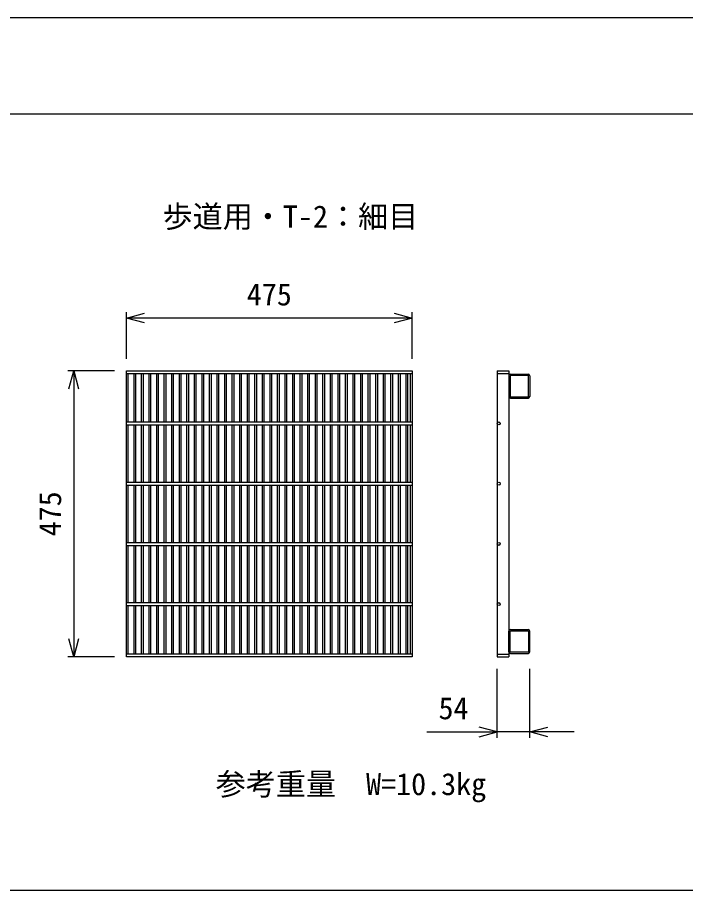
# Model space of a CAD drawing. Units: millimetres, scale not verified. Extents: x 12 to 21012, y 0 to 14850.
# Drawn here: x 6142 to 7252, y 1873 to 3323 of the extents above; entities that cross this region are included whole.
import ezdxf
from ezdxf.enums import TextEntityAlignment as Align

# ---------------------------------------------------------------- set-up
doc = ezdxf.new("R2010")
doc.units = ezdxf.units.MM
doc.header["$LTSCALE"] = 25
for name, color, linetype, lineweight in [('DIM', 7, 'Continuous', 25), ('HATCH', 6, 'Continuous', 25), ('TXT', 7, 'Continuous', 25)]:
    doc.layers.add(name, color=color, linetype=linetype, lineweight=lineweight)
doc.styles.add('ＭＳ ゴシック', font='')
doc.styles.get('ＭＳ ゴシック').set_extended_font_data('MS Gothic')

msp = doc.modelspace()

# ---------------------------------------------------------------- linework, layer by layer
at = {"layer": 'DIM'}
for p, q in [((6323.14, 2755.76), (6323.14, 2833.26)), ((6323.14, 2823.26), (6353.14, 2831.3)), ((6768.14, 2831.3), (6798.14, 2823.26)), ((6798.14, 2755.76), (6798.14, 2833.26)), ((6798.14, 2823.26), (6323.14, 2823.26)), ((6353.14, 2815.22), (6323.14, 2823.26)), ((6798.14, 2823.26), (6768.14, 2815.22)), ((6303.14, 2735.76), (6225.64, 2735.76)), ((6227.6, 2705.76), (6235.64, 2735.76)), ((6235.64, 2735.76), (6235.64, 2260.76)), ((6235.64, 2735.76), (6243.68, 2705.76)), ((6235.64, 2260.76), (6227.6, 2290.76)), ((6243.68, 2290.76), (6235.64, 2260.76)), ((6303.14, 2260.76), (6225.64, 2260.76)), ((6939.46, 2126.04), (6939.46, 2240.76)), ((6993.46, 2126.04), (6993.46, 2240.76)), ((6822.2, 2136.04), (6939.46, 2136.04)), ((6939.46, 2136.04), (6909.46, 2144.08)), ((6909.46, 2128), (6939.46, 2136.04)), ((6993.46, 2136.04), (6939.46, 2136.04)), ((6993.46, 2136.04), (7023.46, 2144.08)), ((7067.42, 2136.04), (6993.46, 2136.04)), ((7023.46, 2128), (6993.46, 2136.04))]:
    msp.add_line(p, q, dxfattribs=at)
at = {"layer": 'HATCH'}
for p, q in [((6323.14, 2735.76), (6798.14, 2735.76)), ((6323.14, 2260.76), (6323.14, 2735.76)), ((6323.14, 2731.26), (6798.14, 2731.26)), ((6326.14, 2650.76), (6326.14, 2731.26)), ((6335.7, 2650.76), (6335.7, 2731.26)), ((6338.7, 2650.76), (6338.7, 2731.26)), ((6348.26, 2650.76), (6348.26, 2731.26)), ((6351.26, 2650.76), (6351.26, 2731.26)), ((6360.82, 2650.76), (6360.82, 2731.26)), ((6363.82, 2650.76), (6363.82, 2731.26)), ((6373.38, 2650.76), (6373.38, 2731.26)), ((6376.38, 2650.76), (6376.38, 2731.26)), ((6385.94, 2650.76), (6385.94, 2731.26)), ((6388.94, 2650.76), (6388.94, 2731.26)), ((6398.5, 2650.76), (6398.5, 2731.26)), ((6401.5, 2650.76), (6401.5, 2731.26)), ((6411.06, 2650.76), (6411.06, 2731.26)), ((6414.06, 2650.76), (6414.06, 2731.26)), ((6423.62, 2650.76), (6423.62, 2731.26)), ((6426.62, 2650.76), (6426.62, 2731.26)), ((6436.18, 2650.76), (6436.18, 2731.26)), ((6439.18, 2650.76), (6439.18, 2731.26)), ((6448.74, 2650.76), (6448.74, 2731.26)), ((6451.74, 2650.76), (6451.74, 2731.26)), ((6461.3, 2650.76), (6461.3, 2731.26)), ((6464.3, 2650.76), (6464.3, 2731.26)), ((6473.86, 2650.76), (6473.86, 2731.26)), ((6476.86, 2650.76), (6476.86, 2731.26)), ((6486.42, 2650.76), (6486.42, 2731.26)), ((6489.42, 2650.76), (6489.42, 2731.26)), ((6498.98, 2650.76), (6498.98, 2731.26)), ((6501.98, 2650.76), (6501.98, 2731.26)), ((6511.54, 2650.76), (6511.54, 2731.26)), ((6514.54, 2650.76), (6514.54, 2731.26)), ((6524.1, 2650.76), (6524.1, 2731.26)), ((6527.1, 2650.76), (6527.1, 2731.26)), ((6536.66, 2650.76), (6536.66, 2731.26)), ((6539.66, 2650.76), (6539.66, 2731.26)), ((6549.22, 2650.76), (6549.22, 2731.26)), ((6552.22, 2650.76), (6552.22, 2731.26)), ((6561.78, 2650.76), (6561.78, 2731.26)), ((6564.78, 2650.76), (6564.78, 2731.26)), ((6574.34, 2650.76), (6574.34, 2731.26)), ((6577.34, 2650.76), (6577.34, 2731.26)), ((6586.9, 2650.76), (6586.9, 2731.26)), ((6589.9, 2650.76), (6589.9, 2731.26)), ((6599.46, 2650.76), (6599.46, 2731.26)), ((6602.46, 2650.76), (6602.46, 2731.26)), ((6612.02, 2650.76), (6612.02, 2731.26)), ((6615.02, 2650.76), (6615.02, 2731.26)), ((6624.58, 2650.76), (6624.58, 2731.26)), ((6627.58, 2650.76), (6627.58, 2731.26)), ((6637.14, 2650.76), (6637.14, 2731.26)), ((6640.14, 2650.76), (6640.14, 2731.26)), ((6649.7, 2650.76), (6649.7, 2731.26)), ((6652.7, 2650.76), (6652.7, 2731.26)), ((6662.26, 2650.76), (6662.26, 2731.26)), ((6665.26, 2650.76), (6665.26, 2731.26)), ((6674.82, 2650.76), (6674.82, 2731.26)), ((6677.82, 2650.76), (6677.82, 2731.26)), ((6687.38, 2650.76), (6687.38, 2731.26)), ((6690.38, 2650.76), (6690.38, 2731.26)), ((6699.94, 2650.76), (6699.94, 2731.26)), ((6702.94, 2650.76), (6702.94, 2731.26)), ((6712.5, 2650.76), (6712.5, 2731.26)), ((6715.5, 2650.76), (6715.5, 2731.26)), ((6725.06, 2650.76), (6725.06, 2731.26)), ((6728.06, 2650.76), (6728.06, 2731.26)), ((6737.62, 2650.76), (6737.62, 2731.26)), ((6740.62, 2650.76), (6740.62, 2731.26)), ((6750.18, 2650.76), (6750.18, 2731.26)), ((6753.18, 2650.76), (6753.18, 2731.26)), ((6762.74, 2650.76), (6762.74, 2731.26)), ((6765.74, 2650.76), (6765.74, 2731.26)), ((6775.3, 2650.76), (6775.3, 2731.26)), ((6778.3, 2650.76), (6778.3, 2731.26)), ((6787.86, 2650.76), (6787.86, 2731.26)), ((6790.86, 2650.76), (6790.86, 2731.26)), ((6795.14, 2650.76), (6795.14, 2731.26)), ((6798.14, 2735.76), (6798.14, 2260.76)), ((6939.46, 2735.76), (6958.46, 2735.76)), ((6939.46, 2735.76), (6939.46, 2260.76)), ((6939.46, 2731.26), (6958.46, 2731.26)), ((6958.46, 2735.76), (6958.46, 2260.76)), ((6958.46, 2727.26), (6958.46, 2693.26)), ((6991.16, 2727.96), (6960.76, 2727.96)), ((6960.76, 2727.96), (6960.76, 2692.56)), ((6961.46, 2730.26), (6990.46, 2730.26)), ((6991.16, 2692.56), (6991.16, 2727.96)), ((6993.46, 2727.26), (6993.46, 2693.26)), ((6960.76, 2692.56), (6991.16, 2692.56)), ((6961.46, 2690.26), (6990.46, 2690.26)), ((6323.14, 2650.76), (6798.14, 2650.76)), ((6323.14, 2645.76), (6798.14, 2645.76)), ((6326.14, 2550.76), (6326.14, 2645.76)), ((6335.7, 2550.76), (6335.7, 2645.76)), ((6338.7, 2550.76), (6338.7, 2645.76)), ((6348.26, 2550.76), (6348.26, 2645.76)), ((6351.26, 2550.76), (6351.26, 2645.76)), ((6360.82, 2550.76), (6360.82, 2645.76)), ((6363.82, 2550.76), (6363.82, 2645.76)), ((6373.38, 2550.76), (6373.38, 2645.76)), ((6376.38, 2550.76), (6376.38, 2645.76)), ((6385.94, 2550.76), (6385.94, 2645.76)), ((6388.94, 2550.76), (6388.94, 2645.76)), ((6398.5, 2550.76), (6398.5, 2645.76)), ((6401.5, 2550.76), (6401.5, 2645.76)), ((6411.06, 2550.76), (6411.06, 2645.76)), ((6414.06, 2550.76), (6414.06, 2645.76)), ((6423.62, 2550.76), (6423.62, 2645.76)), ((6426.62, 2550.76), (6426.62, 2645.76)), ((6436.18, 2550.76), (6436.18, 2645.76)), ((6439.18, 2550.76), (6439.18, 2645.76)), ((6448.74, 2550.76), (6448.74, 2645.76)), ((6451.74, 2550.76), (6451.74, 2645.76)), ((6461.3, 2550.76), (6461.3, 2645.76)), ((6464.3, 2550.76), (6464.3, 2645.76)), ((6473.86, 2550.76), (6473.86, 2645.76)), ((6476.86, 2550.76), (6476.86, 2645.76)), ((6486.42, 2550.76), (6486.42, 2645.76)), ((6489.42, 2550.76), (6489.42, 2645.76)), ((6498.98, 2550.76), (6498.98, 2645.76)), ((6501.98, 2550.76), (6501.98, 2645.76)), ((6511.54, 2550.76), (6511.54, 2645.76)), ((6514.54, 2550.76), (6514.54, 2645.76)), ((6524.1, 2550.76), (6524.1, 2645.76)), ((6527.1, 2550.76), (6527.1, 2645.76)), ((6536.66, 2550.76), (6536.66, 2645.76)), ((6539.66, 2550.76), (6539.66, 2645.76)), ((6549.22, 2550.76), (6549.22, 2645.76)), ((6552.22, 2550.76), (6552.22, 2645.76)), ((6561.78, 2550.76), (6561.78, 2645.76)), ((6564.78, 2550.76), (6564.78, 2645.76)), ((6574.34, 2550.76), (6574.34, 2645.76)), ((6577.34, 2550.76), (6577.34, 2645.76)), ((6586.9, 2550.76), (6586.9, 2645.76)), ((6589.9, 2550.76), (6589.9, 2645.76)), ((6599.46, 2550.76), (6599.46, 2645.76)), ((6602.46, 2550.76), (6602.46, 2645.76)), ((6612.02, 2550.76), (6612.02, 2645.76)), ((6615.02, 2550.76), (6615.02, 2645.76)), ((6624.58, 2550.76), (6624.58, 2645.76)), ((6627.58, 2550.76), (6627.58, 2645.76)), ((6637.14, 2550.76), (6637.14, 2645.76)), ((6640.14, 2550.76), (6640.14, 2645.76)), ((6649.7, 2550.76), (6649.7, 2645.76)), ((6652.7, 2550.76), (6652.7, 2645.76)), ((6662.26, 2550.76), (6662.26, 2645.76)), ((6665.26, 2550.76), (6665.26, 2645.76)), ((6674.82, 2550.76), (6674.82, 2645.76)), ((6677.82, 2550.76), (6677.82, 2645.76)), ((6687.38, 2550.76), (6687.38, 2645.76)), ((6690.38, 2550.76), (6690.38, 2645.76)), ((6699.94, 2550.76), (6699.94, 2645.76)), ((6702.94, 2550.76), (6702.94, 2645.76)), ((6712.5, 2550.76), (6712.5, 2645.76)), ((6715.5, 2550.76), (6715.5, 2645.76)), ((6725.06, 2550.76), (6725.06, 2645.76)), ((6728.06, 2550.76), (6728.06, 2645.76)), ((6737.62, 2550.76), (6737.62, 2645.76)), ((6740.62, 2550.76), (6740.62, 2645.76)), ((6750.18, 2550.76), (6750.18, 2645.76)), ((6753.18, 2550.76), (6753.18, 2645.76)), ((6762.74, 2550.76), (6762.74, 2645.76)), ((6765.74, 2550.76), (6765.74, 2645.76)), ((6775.3, 2550.76), (6775.3, 2645.76)), ((6778.3, 2550.76), (6778.3, 2645.76)), ((6787.86, 2550.76), (6787.86, 2645.76)), ((6790.86, 2550.76), (6790.86, 2645.76)), ((6795.14, 2550.76), (6795.14, 2645.76)), ((6323.14, 2550.76), (6798.14, 2550.76)), ((6323.14, 2545.76), (6798.14, 2545.76)), ((6326.14, 2450.76), (6326.14, 2545.76)), ((6335.7, 2450.76), (6335.7, 2545.76)), ((6338.7, 2450.76), (6338.7, 2545.76)), ((6348.26, 2450.76), (6348.26, 2545.76)), ((6351.26, 2450.76), (6351.26, 2545.76)), ((6360.82, 2450.76), (6360.82, 2545.76)), ((6363.82, 2450.76), (6363.82, 2545.76)), ((6373.38, 2450.76), (6373.38, 2545.76)), ((6376.38, 2450.76), (6376.38, 2545.76)), ((6385.94, 2450.76), (6385.94, 2545.76)), ((6388.94, 2450.76), (6388.94, 2545.76)), ((6398.5, 2450.76), (6398.5, 2545.76)), ((6401.5, 2450.76), (6401.5, 2545.76)), ((6411.06, 2450.76), (6411.06, 2545.76)), ((6414.06, 2450.76), (6414.06, 2545.76)), ((6423.62, 2450.76), (6423.62, 2545.76)), ((6426.62, 2450.76), (6426.62, 2545.76)), ((6436.18, 2450.76), (6436.18, 2545.76)), ((6439.18, 2450.76), (6439.18, 2545.76)), ((6448.74, 2450.76), (6448.74, 2545.76)), ((6451.74, 2450.76), (6451.74, 2545.76)), ((6461.3, 2450.76), (6461.3, 2545.76)), ((6464.3, 2450.76), (6464.3, 2545.76)), ((6473.86, 2450.76), (6473.86, 2545.76)), ((6476.86, 2450.76), (6476.86, 2545.76)), ((6486.42, 2450.76), (6486.42, 2545.76)), ((6489.42, 2450.76), (6489.42, 2545.76)), ((6498.98, 2450.76), (6498.98, 2545.76)), ((6501.98, 2450.76), (6501.98, 2545.76)), ((6511.54, 2450.76), (6511.54, 2545.76)), ((6514.54, 2450.76), (6514.54, 2545.76)), ((6524.1, 2450.76), (6524.1, 2545.76)), ((6527.1, 2450.76), (6527.1, 2545.76)), ((6536.66, 2450.76), (6536.66, 2545.76)), ((6539.66, 2450.76), (6539.66, 2545.76)), ((6549.22, 2450.76), (6549.22, 2545.76)), ((6552.22, 2450.76), (6552.22, 2545.76)), ((6561.78, 2450.76), (6561.78, 2545.76)), ((6564.78, 2450.76), (6564.78, 2545.76)), ((6574.34, 2450.76), (6574.34, 2545.76)), ((6577.34, 2450.76), (6577.34, 2545.76)), ((6586.9, 2450.76), (6586.9, 2545.76)), ((6589.9, 2450.76), (6589.9, 2545.76)), ((6599.46, 2450.76), (6599.46, 2545.76)), ((6602.46, 2450.76), (6602.46, 2545.76)), ((6612.02, 2450.76), (6612.02, 2545.76)), ((6615.02, 2450.76), (6615.02, 2545.76)), ((6624.58, 2450.76), (6624.58, 2545.76)), ((6627.58, 2450.76), (6627.58, 2545.76)), ((6637.14, 2450.76), (6637.14, 2545.76)), ((6640.14, 2450.76), (6640.14, 2545.76)), ((6649.7, 2450.76), (6649.7, 2545.76)), ((6652.7, 2450.76), (6652.7, 2545.76)), ((6662.26, 2450.76), (6662.26, 2545.76)), ((6665.26, 2450.76), (6665.26, 2545.76)), ((6674.82, 2450.76), (6674.82, 2545.76)), ((6677.82, 2450.76), (6677.82, 2545.76)), ((6687.38, 2450.76), (6687.38, 2545.76)), ((6690.38, 2450.76), (6690.38, 2545.76)), ((6699.94, 2450.76), (6699.94, 2545.76)), ((6702.94, 2450.76), (6702.94, 2545.76)), ((6712.5, 2450.76), (6712.5, 2545.76)), ((6715.5, 2450.76), (6715.5, 2545.76)), ((6725.06, 2450.76), (6725.06, 2545.76)), ((6728.06, 2450.76), (6728.06, 2545.76)), ((6737.62, 2450.76), (6737.62, 2545.76)), ((6740.62, 2450.76), (6740.62, 2545.76)), ((6750.18, 2450.76), (6750.18, 2545.76)), ((6753.18, 2450.76), (6753.18, 2545.76)), ((6762.74, 2450.76), (6762.74, 2545.76)), ((6765.74, 2450.76), (6765.74, 2545.76)), ((6775.3, 2450.76), (6775.3, 2545.76)), ((6778.3, 2450.76), (6778.3, 2545.76)), ((6787.86, 2450.76), (6787.86, 2545.76)), ((6790.86, 2450.76), (6790.86, 2545.76)), ((6795.14, 2450.76), (6795.14, 2545.76)), ((6323.14, 2450.76), (6798.14, 2450.76)), ((6323.14, 2445.76), (6798.14, 2445.76)), ((6326.14, 2350.76), (6326.14, 2445.76)), ((6335.7, 2350.76), (6335.7, 2445.76)), ((6338.7, 2350.76), (6338.7, 2445.76)), ((6348.26, 2350.76), (6348.26, 2445.76)), ((6351.26, 2350.76), (6351.26, 2445.76)), ((6360.82, 2350.76), (6360.82, 2445.76)), ((6363.82, 2350.76), (6363.82, 2445.76)), ((6373.38, 2350.76), (6373.38, 2445.76)), ((6376.38, 2350.76), (6376.38, 2445.76)), ((6385.94, 2350.76), (6385.94, 2445.76)), ((6388.94, 2350.76), (6388.94, 2445.76)), ((6398.5, 2350.76), (6398.5, 2445.76)), ((6401.5, 2350.76), (6401.5, 2445.76)), ((6411.06, 2350.76), (6411.06, 2445.76)), ((6414.06, 2350.76), (6414.06, 2445.76)), ((6423.62, 2350.76), (6423.62, 2445.76)), ((6426.62, 2350.76), (6426.62, 2445.76)), ((6436.18, 2350.76), (6436.18, 2445.76)), ((6439.18, 2350.76), (6439.18, 2445.76)), ((6448.74, 2350.76), (6448.74, 2445.76)), ((6451.74, 2350.76), (6451.74, 2445.76)), ((6461.3, 2350.76), (6461.3, 2445.76)), ((6464.3, 2350.76), (6464.3, 2445.76)), ((6473.86, 2350.76), (6473.86, 2445.76)), ((6476.86, 2350.76), (6476.86, 2445.76)), ((6486.42, 2350.76), (6486.42, 2445.76)), ((6489.42, 2350.76), (6489.42, 2445.76)), ((6498.98, 2350.76), (6498.98, 2445.76)), ((6501.98, 2350.76), (6501.98, 2445.76)), ((6511.54, 2350.76), (6511.54, 2445.76)), ((6514.54, 2350.76), (6514.54, 2445.76)), ((6524.1, 2350.76), (6524.1, 2445.76)), ((6527.1, 2350.76), (6527.1, 2445.76)), ((6536.66, 2350.76), (6536.66, 2445.76)), ((6539.66, 2350.76), (6539.66, 2445.76)), ((6549.22, 2350.76), (6549.22, 2445.76)), ((6552.22, 2350.76), (6552.22, 2445.76)), ((6561.78, 2350.76), (6561.78, 2445.76)), ((6564.78, 2350.76), (6564.78, 2445.76)), ((6574.34, 2350.76), (6574.34, 2445.76)), ((6577.34, 2350.76), (6577.34, 2445.76)), ((6586.9, 2350.76), (6586.9, 2445.76)), ((6589.9, 2350.76), (6589.9, 2445.76)), ((6599.46, 2350.76), (6599.46, 2445.76)), ((6602.46, 2350.76), (6602.46, 2445.76)), ((6612.02, 2350.76), (6612.02, 2445.76)), ((6615.02, 2350.76), (6615.02, 2445.76)), ((6624.58, 2350.76), (6624.58, 2445.76)), ((6627.58, 2350.76), (6627.58, 2445.76)), ((6637.14, 2350.76), (6637.14, 2445.76)), ((6640.14, 2350.76), (6640.14, 2445.76)), ((6649.7, 2350.76), (6649.7, 2445.76)), ((6652.7, 2350.76), (6652.7, 2445.76)), ((6662.26, 2350.76), (6662.26, 2445.76)), ((6665.26, 2350.76), (6665.26, 2445.76)), ((6674.82, 2350.76), (6674.82, 2445.76)), ((6677.82, 2350.76), (6677.82, 2445.76)), ((6687.38, 2350.76), (6687.38, 2445.76)), ((6690.38, 2350.76), (6690.38, 2445.76)), ((6699.94, 2350.76), (6699.94, 2445.76)), ((6702.94, 2350.76), (6702.94, 2445.76)), ((6712.5, 2350.76), (6712.5, 2445.76)), ((6715.5, 2350.76), (6715.5, 2445.76)), ((6725.06, 2350.76), (6725.06, 2445.76)), ((6728.06, 2350.76), (6728.06, 2445.76)), ((6737.62, 2350.76), (6737.62, 2445.76)), ((6740.62, 2350.76), (6740.62, 2445.76)), ((6750.18, 2350.76), (6750.18, 2445.76)), ((6753.18, 2350.76), (6753.18, 2445.76)), ((6762.74, 2350.76), (6762.74, 2445.76)), ((6765.74, 2350.76), (6765.74, 2445.76)), ((6775.3, 2350.76), (6775.3, 2445.76)), ((6778.3, 2350.76), (6778.3, 2445.76)), ((6787.86, 2350.76), (6787.86, 2445.76)), ((6790.86, 2350.76), (6790.86, 2445.76)), ((6795.14, 2350.76), (6795.14, 2445.76)), ((6323.14, 2350.76), (6798.14, 2350.76)), ((6323.14, 2345.76), (6798.14, 2345.76)), ((6326.14, 2265.26), (6326.14, 2345.76)), ((6335.7, 2265.26), (6335.7, 2345.76)), ((6338.7, 2265.26), (6338.7, 2345.76)), ((6348.26, 2265.26), (6348.26, 2345.76)), ((6351.26, 2265.26), (6351.26, 2345.76)), ((6360.82, 2265.26), (6360.82, 2345.76)), ((6363.82, 2265.26), (6363.82, 2345.76)), ((6373.38, 2265.26), (6373.38, 2345.76)), ((6376.38, 2265.26), (6376.38, 2345.76)), ((6385.94, 2265.26), (6385.94, 2345.76)), ((6388.94, 2265.26), (6388.94, 2345.76)), ((6398.5, 2265.26), (6398.5, 2345.76)), ((6401.5, 2265.26), (6401.5, 2345.76)), ((6411.06, 2265.26), (6411.06, 2345.76)), ((6414.06, 2265.26), (6414.06, 2345.76)), ((6423.62, 2265.26), (6423.62, 2345.76)), ((6426.62, 2265.26), (6426.62, 2345.76)), ((6436.18, 2265.26), (6436.18, 2345.76)), ((6439.18, 2265.26), (6439.18, 2345.76)), ((6448.74, 2265.26), (6448.74, 2345.76)), ((6451.74, 2265.26), (6451.74, 2345.76)), ((6461.3, 2265.26), (6461.3, 2345.76)), ((6464.3, 2265.26), (6464.3, 2345.76)), ((6473.86, 2265.26), (6473.86, 2345.76)), ((6476.86, 2265.26), (6476.86, 2345.76)), ((6486.42, 2265.26), (6486.42, 2345.76)), ((6489.42, 2265.26), (6489.42, 2345.76)), ((6498.98, 2265.26), (6498.98, 2345.76)), ((6501.98, 2265.26), (6501.98, 2345.76)), ((6511.54, 2265.26), (6511.54, 2345.76)), ((6514.54, 2265.26), (6514.54, 2345.76)), ((6524.1, 2265.26), (6524.1, 2345.76)), ((6527.1, 2265.26), (6527.1, 2345.76)), ((6536.66, 2265.26), (6536.66, 2345.76)), ((6539.66, 2265.26), (6539.66, 2345.76)), ((6549.22, 2265.26), (6549.22, 2345.76)), ((6552.22, 2265.26), (6552.22, 2345.76)), ((6561.78, 2265.26), (6561.78, 2345.76)), ((6564.78, 2265.26), (6564.78, 2345.76)), ((6574.34, 2265.26), (6574.34, 2345.76)), ((6577.34, 2265.26), (6577.34, 2345.76)), ((6586.9, 2265.26), (6586.9, 2345.76)), ((6589.9, 2265.26), (6589.9, 2345.76)), ((6599.46, 2265.26), (6599.46, 2345.76)), ((6602.46, 2265.26), (6602.46, 2345.76)), ((6612.02, 2265.26), (6612.02, 2345.76)), ((6615.02, 2265.26), (6615.02, 2345.76)), ((6624.58, 2265.26), (6624.58, 2345.76)), ((6627.58, 2265.26), (6627.58, 2345.76)), ((6637.14, 2265.26), (6637.14, 2345.76)), ((6640.14, 2265.26), (6640.14, 2345.76)), ((6649.7, 2265.26), (6649.7, 2345.76)), ((6652.7, 2265.26), (6652.7, 2345.76)), ((6662.26, 2265.26), (6662.26, 2345.76)), ((6665.26, 2265.26), (6665.26, 2345.76)), ((6674.82, 2265.26), (6674.82, 2345.76)), ((6677.82, 2265.26), (6677.82, 2345.76)), ((6687.38, 2265.26), (6687.38, 2345.76)), ((6690.38, 2265.26), (6690.38, 2345.76)), ((6699.94, 2265.26), (6699.94, 2345.76)), ((6702.94, 2265.26), (6702.94, 2345.76)), ((6712.5, 2265.26), (6712.5, 2345.76)), ((6715.5, 2265.26), (6715.5, 2345.76)), ((6725.06, 2265.26), (6725.06, 2345.76)), ((6728.06, 2265.26), (6728.06, 2345.76)), ((6737.62, 2265.26), (6737.62, 2345.76)), ((6740.62, 2265.26), (6740.62, 2345.76)), ((6750.18, 2265.26), (6750.18, 2345.76)), ((6753.18, 2265.26), (6753.18, 2345.76)), ((6762.74, 2265.26), (6762.74, 2345.76)), ((6765.74, 2265.26), (6765.74, 2345.76)), ((6775.3, 2265.26), (6775.3, 2345.76)), ((6778.3, 2265.26), (6778.3, 2345.76)), ((6787.86, 2265.26), (6787.86, 2345.76)), ((6790.86, 2265.26), (6790.86, 2345.76)), ((6795.14, 2265.26), (6795.14, 2345.76)), ((6961.46, 2306.26), (6990.46, 2306.26)), ((6958.46, 2269.26), (6958.46, 2303.26)), ((6960.76, 2303.96), (6991.16, 2303.96)), ((6960.76, 2268.56), (6960.76, 2303.96)), ((6991.16, 2303.96), (6991.16, 2268.56)), ((6993.46, 2269.26), (6993.46, 2303.26)), ((6798.14, 2265.26), (6323.14, 2265.26)), ((6939.46, 2265.26), (6958.46, 2265.26)), ((6991.16, 2268.56), (6960.76, 2268.56)), ((6961.46, 2266.26), (6990.46, 2266.26)), ((6798.14, 2260.76), (6323.14, 2260.76)), ((6939.46, 2260.76), (6958.46, 2260.76))]:
    msp.add_line(p, q, dxfattribs=at)
for centre in [(6941.96, 2648.26), (6941.96, 2548.26), (6941.96, 2448.26), (6941.96, 2348.26)]:
    msp.add_circle(centre, 2.5, dxfattribs=at)
for centre, start, end in [((6961.46, 2727.26), 90, 180), ((6990.46, 2727.26), 0, 90), ((6961.46, 2693.26), 180, 270), ((6990.46, 2693.26), 270, 0), ((6961.46, 2303.26), 90, 180), ((6990.46, 2303.26), 0, 90), ((6961.46, 2269.26), 180, 270), ((6990.46, 2269.26), 270, 0)]:
    msp.add_arc(centre, 3, start, end, dxfattribs=at)
at = {"layer": 'TXT'}
for p, q in [((2262.5, 3322.57), (8362.5, 3322.57)), ((2262.5, 3162.57), (8362.5, 3162.57)), ((8362.5, 1872.57), (2262.5, 1872.57))]:
    msp.add_line(p, q, dxfattribs=at)

# ---------------------------------------------------------------- texts
at = {"layer": 'DIM', "style": 'ＭＳ ゴシック'}
for s, p in [('475', (6523.14, 2833.26)), ('54', (6841.71, 2146.04)), ('参考重量\u3000W=10.3kg', (6471.41, 2020.02))]:
    msp.add_text(s, height=36.66, dxfattribs=at).set_placement(p, align=Align.BOTTOM_LEFT)
msp.add_text('475', height=36.66, rotation=90, dxfattribs=at).set_placement((6225.64, 2460.76), align=Align.BOTTOM_LEFT)
at = {"layer": 'TXT', "style": 'ＭＳ ゴシック'}
msp.add_text('歩道用・T-2：細目 ', height=36.66, dxfattribs=at).set_placement((6383.18, 2962.72), align=Align.BOTTOM_LEFT)

doc.saveas('drawing.dxf')
